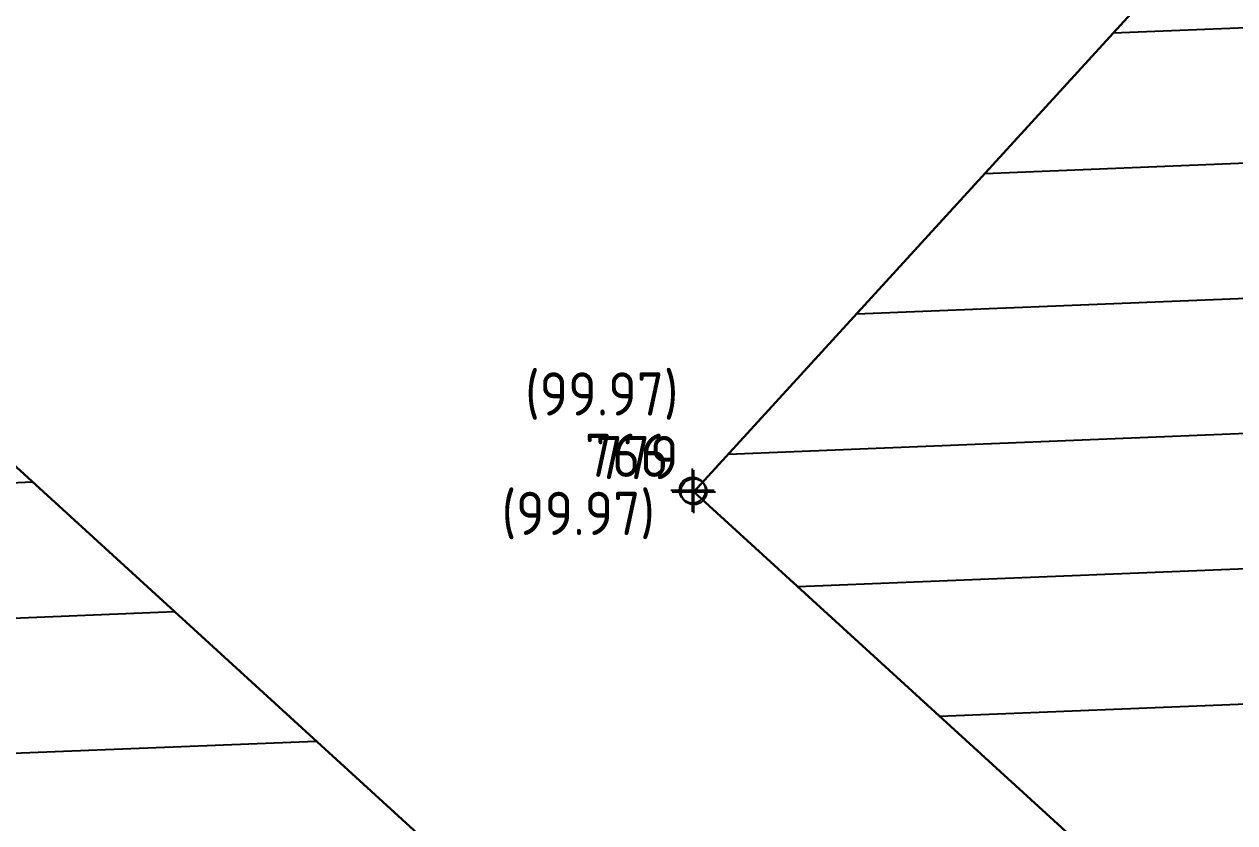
# Model space of a CAD drawing. Extents: x 9555 to 11275, y -8412 to -6382.
# Drawn here: x 10035.56 to 10041.16, y -8086.86 to -8083.17 of the extents above; entities that cross this region are included whole.
import ezdxf

# ---------------------------------------------------------------- set-up
doc = ezdxf.new("R2010")
doc.units = 0
doc.header["$MEASUREMENT"] = 0
doc.header["$XCLIPFRAME"] = 2
doc.header["$PDMODE"] = 33
doc.header["$PDSIZE"] = 0.12
doc.layers.get('0').update_dxf_attribs({"color": 53, "lineweight": 50})
for name, color, linetype in [('02_CAT', 7, 'Continuous'), ('GEI-Nome_P', 6, 'Continuous'), ('GEI-Punti', 7, 'Continuous'), ('Gei-Punti_3D', 3, 'Continuous'), ('GEI-Quote_P', 3, 'Continuous'), ('GEI-Simboli', 6, 'Continuous'), ('Immagine', 181, 'Continuous'), ('Ril-Aiuola_Retino', 85, 'Continuous'), ('Ril-Fabbr_Retino', 8, 'Continuous')]:
    doc.layers.add(name, color=color, linetype=linetype)
doc.layers.add('Gei-Nome_p(OFF)', color=251, linetype='Continuous', plot=False)
doc.layers.add('Ril-Fabbr_Container-Prefabbricato', color=7, linetype='Continuous', lineweight=30)
doc.styles.get("Standard").update_dxf_attribs({"font": 'isocp.shx'})
picture_1 = doc.add_image_def('image2.png', size_in_pixel=(4950, 3510))
picture_2 = doc.add_image_def('image3.png', size_in_pixel=(3510, 4950))

# ---------------------------------------------------------------- blocks, each defined once
blk = doc.blocks.new('-Fgl. 957E Estratto Foglio Intero_PostFR2')
at = {"layer": 'Immagine'}
image = blk.add_image(picture_1, insert=(9917.2837, -8422.5093), size_in_units=(838.1827, 594.3477), rotation=0.0010902, dxfattribs=at)
image.set_boundary_path([(308.7556, 193.629), (4680.1613, 3410.4582)])
image.dxf.flags = 15
blk = doc.blocks.new('-Fgl. 958 Estratto Foglio Intero_PostFR3')
at = {"layer": 'Immagine'}
image = blk.add_image(picture_2, insert=(9716.786, -8308.1751), size_in_units=(1485.8143, 2095.3791), rotation=-0.0010435, dxfattribs=at)
image.set_boundary_path([(486.98583, 415.04353), (2987.8801, 4584.84325)])
image.dxf.flags = 15
blk = doc.blocks.new('- Fogli_Unione (Estratti_20043_SpostatoComeAll.957E_SuRIL_PostFR1-FR2-FR3 (2021-02-08)')
for name in ['-Fgl. 958 Estratto Foglio Intero_PostFR3', '-Fgl. 957E Estratto Foglio Intero_PostFR2']:
    blk.add_blockref(name, (0, 0))
blk = doc.blocks.new('2493-1_PostFRAZ')
at = {"layer": '02_CAT'}
blk.add_blockref('- Fogli_Unione (Estratti_20043_SpostatoComeAll.957E_SuRIL_PostFR1-FR2-FR3 (2021-02-08)', (2.4006, 6.7638), dxfattribs=at)

msp = doc.modelspace()

# ---------------------------------------------------------------- hatches: boundary and pattern name
at = {"layer": 'Ril-Aiuola_Retino'}
h = msp.add_hatch(dxfattribs=at)
h.set_pattern_fill('TEXTURE', color=256, angle=90, style=0)
h.set_pattern_definition([(90, (-0.48, 0.72), (-0.76, 0.44), [0.04, -0.67, 0.03, -0.29, 0.06, -0.71]), (100, (-0.89, 0.53), (-0.951147617, 0.268920456), [0.07, -0.17, 0.09, -0.53, 0.05, -0.66]), (110, (-0.57, 0.43), (-0.736587511, 0.444903179), [0.08, -0.55, 0.07, -0.41, 0.05, -0.32]), (120, (-0.51, 0.72), (-0.84683956, -0.073230855), [0.05, -0.33, 0.04, -0.49, 0.03, -0.65]), (130, (-0.73, 0.44), (-0.721234518, 0.112786391), [0.04, -0.44, 0.03, -0.28, 0.08, -0.51]), (140, (-0.37, 0.59), (-0.785778313, -0.267492882), [0.02, -0.37, 0.05, -0.61, 0.06, -0.31]), (150, (-0.44, 0.62), (-0.745692194, -0.331576766), [0.05, -0.41, 0.02, -0.48, 0.04, -0.37]), (160, (-0.32, 0.51), (-0.718622826, -0.366307567), [0.03, -0.19, 0.06, -0.32, 0.04, -0.44]), (170, (-0.91, 0.56), (-0.549064835, -0.695217813), [0.07, -0.44, 0.03, -0.52, 0.06, -0.49]), (180, (-0.48, 0.62), (-0.37, -0.88), [0.06, -0.31, 0.04, -0.61, 0.02, -0.62]), (190, (-0.79, 0.46), (-0.483817637, -0.82657153), [0.07, -0.39, 0.06, -0.32, 0.07, -0.73]), (200, (-0.22, 0.39), (-0.272303794, -0.801467806), [0.08, -0.26, 0.04, -0.53, 0.06, -0.58]), (210, (-0.34, 0.12), (-0.094974226, -0.955499815), [0.05, -0.67, 0.06, -0.31, 0.07, -0.41]), (220, (-0.12, 0.34), (-0.237553604, -0.930359224), [0.03, -0.22, 0.04, -0.43, 0.08, -0.56]), (230, (-0.92, 0.04), (0.11401896, -0.735322839), [0.06, -0.36, 0.07, -0.31, 0.04, -0.42]), (240, (-0.06, 0.87), (0.40255753, -0.682749907), [0.04, -0.28, 0.08, -0.62, 0.07, -0.57]), (250, (-0.62, 0.21), (0.541428964, -0.79300358), [0.06, -0.42, 0.05, -0.38, 0.04, -0.61]), (260, (-0.38, 0.27), (0.563743884, -0.71881349), [0.09, -0.33, 0.06, -0.45, 0.08, -0.44])])
edge = h.paths.add_edge_path()
edge.add_line((10030.8832, -8075.26), (10031.5947, -8074.5587))
edge.add_line((10031.5947, -8074.5587), (10041.7126, -8067.9676))
edge.add_line((10041.7126, -8067.9676), (10042.4184, -8067.3253))
edge.add_line((10042.4184, -8067.3253), (10041.6967, -8066.5851))
edge.add_line((10041.6967, -8066.5851), (10041.2207, -8067.0775))
edge.add_line((10041.2207, -8067.0775), (10041.2187, -8067.075))
edge.add_line((10041.2187, -8067.075), (10031.0053, -8073.8413))
edge.add_line((10031.0053, -8073.8413), (10016.4564, -8089.8077))
edge.add_line((10016.4564, -8089.8077), (10016.9284, -8090.6527))
edge.add_line((10016.9284, -8090.6527), (10028.1297, -8078.2972))
edge.add_arc((10029.163, -8078.742), 1.125, 118.8981, 156.712, ccw=False)
edge.add_line((10028.6193, -8077.7571), (10030.8832, -8075.26))
h.paths.add_polyline_path([(10028.5158, -8077.6905), (10029.9153, -8077.6905), (10029.9153, -8077.0983), (10028.5158, -8077.0983)], flags=16)
at = {"layer": 'Ril-Fabbr_Retino'}
h = msp.add_hatch(dxfattribs=at)
h.set_pattern_fill('ANSI31', color=256, scale=5, angle=317.29473, style=0)
h.paths.add_polyline_path([(10042.311, -8088.6617), (10038.659, -8085.3289), (10042.6904, -8080.9221), (10046.3424, -8084.2549)])
h = msp.add_hatch(dxfattribs=at)
h.set_pattern_fill('ANSI31', color=256, scale=5, angle=317.29473, style=0)
h.paths.add_polyline_path([(10034.7731, -8084.5305), (10032.0986, -8087.4607), (10035.7411, -8090.7849), (10038.4156, -8087.8547)])

# ---------------------------------------------------------------- linework, layer by layer
at = {"layer": 'Gei-Nome_p(OFF)'}
for p, q in [((10038.6529, -8085.4218), (10038.6529, -8085.2218)), ((10038.5529, -8085.3218), (10038.7529, -8085.3218))]:
    msp.add_line(p, q, dxfattribs=at)
msp.add_point((10038.6529, -8085.3218), dxfattribs=at)
at = {"layer": 'GEI-Punti'}
msp.add_point((10038.659, -8085.3289), dxfattribs=at)
at = {"layer": 'Gei-Punti_3D'}
msp.add_point((10038.659, -8085.3289, 99.9726), dxfattribs=at)
at = {"layer": 'GEI-Simboli'}
for p, q in [((10038.659, -8085.4289), (10038.659, -8085.2289)), ((10038.559, -8085.3289), (10038.759, -8085.3289))]:
    msp.add_line(p, q, dxfattribs=at)
at = {"layer": 'Ril-Fabbr_Container-Prefabbricato'}
for points in [[(10042.311, -8088.6617), (10038.659, -8085.3289), (10042.6904, -8080.9221), (10046.3424, -8084.2549)], [(10038.4156, -8087.8547), (10034.7731, -8084.5305), (10032.0986, -8087.4607), (10035.7411, -8090.7849)]]:
    msp.add_lwpolyline(points, close=True, dxfattribs=at)

# ---------------------------------------------------------------- block references
at = {"layer": '02_CAT'}
msp.add_blockref('2493-1_PostFRAZ', (0, 0), dxfattribs=at)

# ---------------------------------------------------------------- texts
at = {"layer": 'GEI-Nome_P'}
msp.add_text('779', height=0.2, dxfattribs=at).set_placement((10038.2051, -8085.2708))
at = {"layer": 'Gei-Nome_p(OFF)'}
for s, p in [('(99.97)', (10037.8784, -8084.9768)), ('766', (10038.1557, -8085.2605))]:
    msp.add_text(s, height=0.2, dxfattribs=at).set_placement(p)
at = {"layer": 'GEI-Quote_P'}
msp.add_text('(99.97)', height=0.2, dxfattribs=at).set_placement((10037.7694, -8085.5292))

doc.saveas('drawing.dxf')
